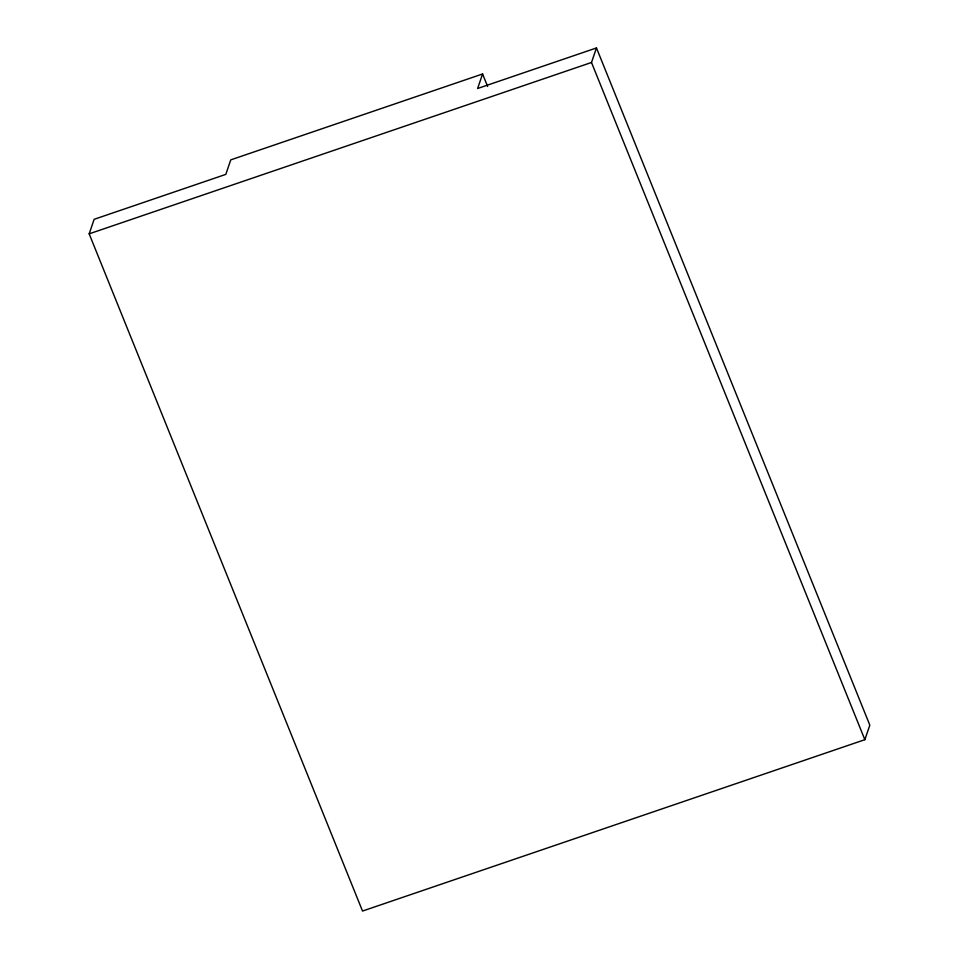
<?xml version="1.0" encoding="UTF-8"?>
<svg xmlns="http://www.w3.org/2000/svg" width="959" height="959" viewBox="0 0 959 959"><rect width="100%" height="100%" fill="white"/><g stroke="black" fill="none" stroke-linecap="round" stroke-linejoin="round"><path stroke-width="1.44" d="M482.581 73.975L477.606 88.504L596.474 47.95L869.825 725.16L864.85 739.689L362.526 911.05L89.175 233.84L94.15 219.311L225.797 174.394L230.771 159.865L482.581 73.975L487.616 86.466M864.85 739.689L591.499 62.479L596.474 47.95M89.175 233.84L591.499 62.479"/></g></svg>
